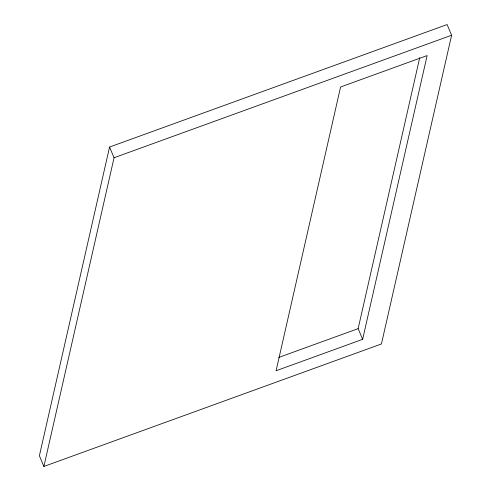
<?xml version="1.0" encoding="UTF-8"?>
<svg xmlns="http://www.w3.org/2000/svg" width="491" height="491" viewBox="0 0 491 491"><rect width="100%" height="100%" fill="white"/><g stroke="black" fill="none" stroke-linecap="round" stroke-linejoin="round"><path stroke-width="0.74" d="M109.561 147.048L39.39 455.752L43.889 466.45L381.439 343.952L451.61 35.248L447.111 24.55L109.561 147.048L114.053 157.746L43.889 466.45M362.64 339.33L427.133 55.575L340.582 86.987L276.089 370.742L362.64 339.33L358.142 328.632L419.75 57.57M114.053 157.746L451.61 35.248M278.741 357.448L358.142 328.632"/></g></svg>
